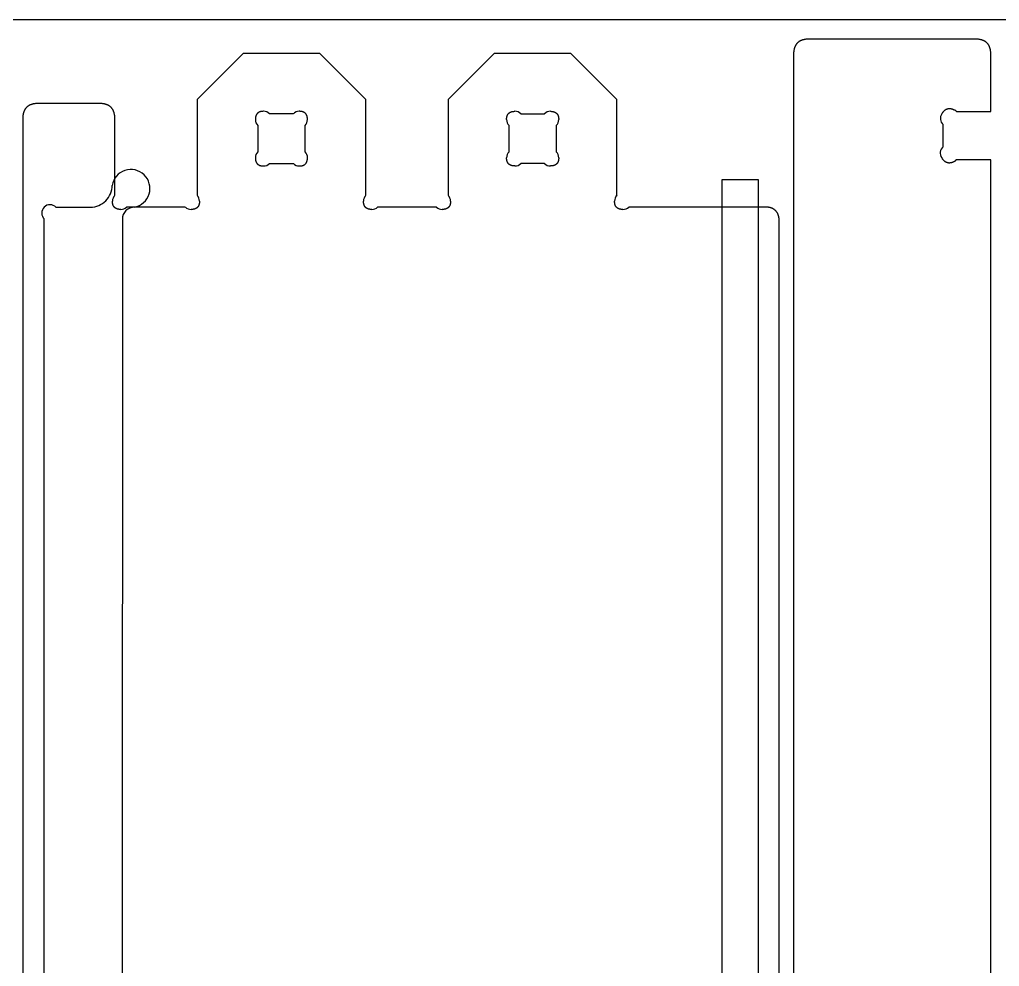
# Model space of a CAD drawing. Extents: x 0 to 2438, y 0 to 1220.
# Drawn here: x 1705.5 to 2110.8, y 828.1 to 1220 of the extents above; entities that cross this region are included whole.
import ezdxf

# ---------------------------------------------------------------- set-up
doc = ezdxf.new("R2010")
doc.units = 0
doc.header["$MEASUREMENT"] = 0
doc.layers.add('PROFILE_-_OUTSIDE', color=18, linetype='CONTINUOUS')

msp = doc.modelspace()

# ---------------------------------------------------------------- linework, layer by layer
at = {"layer": 'PROFILE_-_OUTSIDE', "color": 1}
msp.add_line((0, 1220), (2438, 1220), dxfattribs=at)
at = {"layer": 'PROFILE_-_OUTSIDE', "color": 18}
for p, q in [((2100.88, 1211.91), (2031.98, 1211.9)), ((1797.95, 1205.91), (1778.9, 1186.86)), ((1829.7, 1205.91), (1797.95, 1205.91)), ((1848.75, 1186.86), (1829.7, 1205.91)), ((1901.8, 1205.91), (1882.75, 1186.86)), ((1933.55, 1205.91), (1901.8, 1205.91)), ((1952.6, 1186.86), (1933.55, 1205.91)), ((2025.63, 1205.55), (2025.63, 368.03)), ((2107.23, 1181.91), (2107.23, 1205.56)), ((1738.55, 1185.27), (1713.15, 1185.27)), ((1778.9, 1186.86), (1778.9, 1147.26)), ((1848.75, 1147.26), (1848.75, 1186.86)), ((1882.75, 1186.86), (1882.75, 1147.26)), ((1952.6, 1147.26), (1952.6, 1186.86)), ((2093.01, 1181.91), (2107.23, 1181.91)), ((1706.8, 1178.92), (1706.8, 394.87)), ((1744.9, 1147.26), (1744.9, 1178.92)), ((2087.49, 1167.35), (2087.49, 1176.53)), ((2107.21, 1161.91), (2092.94, 1161.91)), ((2107.24, 411.88), (2107.21, 1161.91)), ((1774.05, 1142.41), (1749.75, 1142.41)), ((1877.9, 1142.41), (1853.6, 1142.41)), ((2013.7, 1142.41), (1957.45, 1142.41)), ((2019.7, 437.38), (2019.7, 1136.41))]:
    msp.add_line(p, q, dxfattribs=at)
at = {"layer": 'PROFILE_-_OUTSIDE', "color": 30}
for p, q in [((1818.72, 1181.03), (1808.87, 1181.03)), ((1912.78, 1181.03), (1922.64, 1181.03)), ((1804.02, 1176.18), (1804.02, 1165.26)), ((1823.58, 1165.26), (1823.57, 1176.18)), ((1907.93, 1165.26), (1907.93, 1176.18)), ((1927.49, 1176.18), (1927.49, 1165.26)), ((1808.87, 1160.41), (1818.73, 1160.41)), ((1922.64, 1160.41), (1912.78, 1160.41))]:
    msp.add_line(p, q, dxfattribs=at)
at = {"layer": 'PROFILE_-_OUTSIDE', "color": 5}
for p, q in [((1743.74, 1150.48), (1743.78, 1151.36)), ((1996.16, 1153.76), (2011, 1153.76)), ((1996.16, 425.59), (1996.16, 1153.76)), ((2011, 1153.76), (2011, 425.59)), ((1742.27, 1146.36), (1742.72, 1147.12)), ((1742.72, 1147.12), (1743.1, 1147.92)), ((1743.1, 1147.92), (1743.39, 1148.75)), ((1743.39, 1148.75), (1743.61, 1149.6)), ((1743.61, 1149.6), (1743.74, 1150.48)), ((1737.4, 1142.75), (1738.23, 1143.05)), ((1738.23, 1143.05), (1739.03, 1143.43)), ((1739.03, 1143.43), (1739.79, 1143.88)), ((1739.79, 1143.88), (1740.5, 1144.41)), ((1740.5, 1144.41), (1741.15, 1145)), ((1741.15, 1145), (1741.74, 1145.65)), ((1741.74, 1145.65), (1742.27, 1146.36)), ((1720.54, 1142.33), (1734.73, 1142.36)), ((1734.73, 1142.36), (1735.67, 1142.4)), ((1735.67, 1142.4), (1736.55, 1142.53)), ((1736.55, 1142.53), (1737.4, 1142.75)), ((1748.38, 1139.29), (1748.1, 1138.35)), ((1748.85, 1140.15), (1748.38, 1139.29)), ((1749.47, 1140.91), (1748.85, 1140.15)), ((1750.23, 1141.53), (1749.47, 1140.91)), ((1751.09, 1141.99), (1750.23, 1141.53)), ((1752.03, 1142.28), (1751.09, 1141.99)), ((1753, 1142.37), (1752.03, 1142.28)), ((1748, 1137.37), (1747.95, 786.84)), ((1748.1, 1138.35), (1748, 1137.37))]:
    msp.add_line(p, q, dxfattribs=at)
at = {"layer": 'PROFILE_-_OUTSIDE', "color": 18}
for points in [[(2031.98, 1211.9), (2031.59, 1211.9), (2031.21, 1211.88), (2031.03, 1211.87), (2030.85, 1211.85), (2030.67, 1211.83), (2030.49, 1211.8), (2030.32, 1211.78), (2030.15, 1211.75), (2029.99, 1211.72), (2029.82, 1211.68), (2029.66, 1211.64), (2029.51, 1211.6), (2029.35, 1211.55), (2029.2, 1211.51), (2029.06, 1211.46), (2028.91, 1211.4), (2028.77, 1211.34), (2028.63, 1211.28), (2028.5, 1211.22), (2028.37, 1211.15), (2028.24, 1211.08), (2028.11, 1211.01), (2027.99, 1210.93), (2027.87, 1210.86), (2027.75, 1210.77), (2027.64, 1210.69), (2027.53, 1210.6), (2027.42, 1210.51), (2027.32, 1210.41), (2027.22, 1210.32), (2027.12, 1210.21), (2027.03, 1210.11), (2026.93, 1210), (2026.85, 1209.89), (2026.76, 1209.78), (2026.68, 1209.66), (2026.6, 1209.54), (2026.52, 1209.42), (2026.45, 1209.3), (2026.38, 1209.17), (2026.31, 1209.04), (2026.25, 1208.9), (2026.19, 1208.76), (2026.13, 1208.62), (2026.08, 1208.48), (2026.03, 1208.33), (2025.98, 1208.18), (2025.93, 1208.03), (2025.89, 1207.87), (2025.85, 1207.71), (2025.82, 1207.55), (2025.79, 1207.38), (2025.76, 1207.21), (2025.73, 1207.04), (2025.71, 1206.87), (2025.69, 1206.69), (2025.67, 1206.51), (2025.66, 1206.32), (2025.64, 1205.94), (2025.63, 1205.55)], [(2107.23, 1205.56), (2107.22, 1205.95), (2107.21, 1206.33), (2107.19, 1206.51), (2107.17, 1206.69), (2107.15, 1206.87), (2107.13, 1207.05), (2107.1, 1207.22), (2107.08, 1207.39), (2107.04, 1207.55), (2107.01, 1207.71), (2106.97, 1207.87), (2106.93, 1208.03), (2106.88, 1208.18), (2106.83, 1208.34), (2106.78, 1208.48), (2106.73, 1208.63), (2106.67, 1208.77), (2106.61, 1208.91), (2106.55, 1209.04), (2106.48, 1209.17), (2106.41, 1209.3), (2106.34, 1209.43), (2106.26, 1209.55), (2106.18, 1209.67), (2106.1, 1209.78), (2106.01, 1209.9), (2105.93, 1210.01), (2105.84, 1210.11), (2105.74, 1210.22), (2105.64, 1210.32), (2105.54, 1210.42), (2105.44, 1210.51), (2105.33, 1210.6), (2105.22, 1210.69), (2105.11, 1210.78), (2104.99, 1210.86), (2104.87, 1210.94), (2104.75, 1211.01), (2104.62, 1211.09), (2104.5, 1211.16), (2104.36, 1211.22), (2104.23, 1211.29), (2104.09, 1211.35), (2103.95, 1211.4), (2103.81, 1211.46), (2103.66, 1211.51), (2103.51, 1211.56), (2103.35, 1211.6), (2103.2, 1211.64), (2103.04, 1211.68), (2102.88, 1211.72), (2102.71, 1211.75), (2102.54, 1211.78), (2102.37, 1211.81), (2102.19, 1211.83), (2102.02, 1211.85), (2101.83, 1211.87), (2101.65, 1211.88), (2101.27, 1211.9), (2100.88, 1211.91)], [(1713.15, 1185.27), (1712.76, 1185.26), (1712.38, 1185.24), (1712.2, 1185.23), (1712.02, 1185.21), (1711.84, 1185.19), (1711.66, 1185.17), (1711.49, 1185.14), (1711.32, 1185.11), (1711.16, 1185.08), (1710.99, 1185.04), (1710.84, 1185), (1710.68, 1184.96), (1710.53, 1184.92), (1710.37, 1184.87), (1710.23, 1184.82), (1710.08, 1184.76), (1709.94, 1184.71), (1709.8, 1184.65), (1709.67, 1184.58), (1709.54, 1184.52), (1709.41, 1184.45), (1709.28, 1184.37), (1709.16, 1184.3), (1709.04, 1184.22), (1708.93, 1184.14), (1708.81, 1184.05), (1708.7, 1183.96), (1708.59, 1183.87), (1708.49, 1183.78), (1708.39, 1183.68), (1708.29, 1183.58), (1708.2, 1183.47), (1708.11, 1183.37), (1708.02, 1183.26), (1707.93, 1183.14), (1707.85, 1183.03), (1707.77, 1182.91), (1707.7, 1182.79), (1707.62, 1182.66), (1707.55, 1182.53), (1707.49, 1182.4), (1707.42, 1182.27), (1707.36, 1182.13), (1707.31, 1181.99), (1707.25, 1181.84), (1707.2, 1181.69), (1707.15, 1181.54), (1707.11, 1181.39), (1707.06, 1181.23), (1707.03, 1181.07), (1706.99, 1180.91), (1706.96, 1180.75), (1706.93, 1180.58), (1706.9, 1180.41), (1706.88, 1180.23), (1706.86, 1180.05), (1706.84, 1179.87), (1706.83, 1179.69), (1706.81, 1179.31), (1706.8, 1178.92)], [(1744.9, 1178.92), (1744.9, 1179.31), (1744.88, 1179.69), (1744.86, 1179.87), (1744.85, 1180.05), (1744.83, 1180.23), (1744.8, 1180.41), (1744.78, 1180.58), (1744.75, 1180.75), (1744.72, 1180.91), (1744.68, 1181.07), (1744.64, 1181.23), (1744.6, 1181.39), (1744.55, 1181.54), (1744.51, 1181.69), (1744.45, 1181.84), (1744.4, 1181.99), (1744.34, 1182.13), (1744.28, 1182.27), (1744.22, 1182.4), (1744.15, 1182.53), (1744.08, 1182.66), (1744.01, 1182.79), (1743.93, 1182.91), (1743.85, 1183.03), (1743.77, 1183.14), (1743.69, 1183.26), (1743.6, 1183.37), (1743.51, 1183.47), (1743.41, 1183.58), (1743.32, 1183.68), (1743.21, 1183.78), (1743.11, 1183.87), (1743, 1183.96), (1742.89, 1184.05), (1742.78, 1184.14), (1742.66, 1184.22), (1742.54, 1184.3), (1742.42, 1184.37), (1742.3, 1184.45), (1742.17, 1184.52), (1742.04, 1184.58), (1741.9, 1184.65), (1741.76, 1184.71), (1741.62, 1184.76), (1741.48, 1184.82), (1741.33, 1184.87), (1741.18, 1184.92), (1741.03, 1184.96), (1740.87, 1185), (1740.71, 1185.04), (1740.55, 1185.08), (1740.38, 1185.11), (1740.21, 1185.14), (1740.04, 1185.17), (1739.87, 1185.19), (1739.69, 1185.21), (1739.51, 1185.23), (1739.32, 1185.24), (1738.94, 1185.26), (1738.55, 1185.27)], [(2087, 1181.03), (2087.13, 1181.24), (2087.26, 1181.44), (2087.32, 1181.53), (2087.39, 1181.62), (2087.45, 1181.71), (2087.52, 1181.8), (2087.59, 1181.88), (2087.65, 1181.96), (2087.72, 1182.04), (2087.79, 1182.12), (2087.86, 1182.19), (2087.93, 1182.26), (2088.01, 1182.33), (2088.08, 1182.4), (2088.15, 1182.46), (2088.22, 1182.52), (2088.3, 1182.58), (2088.37, 1182.63), (2088.45, 1182.69), (2088.53, 1182.74), (2088.6, 1182.78), (2088.68, 1182.83), (2088.76, 1182.87), (2088.84, 1182.91), (2088.92, 1182.95), (2089, 1182.98), (2089.08, 1183.01), (2089.16, 1183.04), (2089.25, 1183.07), (2089.33, 1183.09), (2089.41, 1183.11), (2089.5, 1183.13), (2089.58, 1183.15), (2089.67, 1183.16), (2089.76, 1183.17), (2089.85, 1183.18), (2089.93, 1183.18), (2090.02, 1183.19), (2090.11, 1183.19), (2090.2, 1183.19), (2090.29, 1183.18), (2090.39, 1183.17), (2090.48, 1183.16), (2090.57, 1183.15), (2090.67, 1183.13), (2090.76, 1183.12), (2090.86, 1183.09), (2090.95, 1183.07), (2091.05, 1183.05), (2091.15, 1183.02), (2091.25, 1182.99), (2091.34, 1182.95), (2091.44, 1182.91), (2091.54, 1182.88), (2091.65, 1182.83), (2091.75, 1182.79), (2091.85, 1182.74), (2091.95, 1182.69), (2092.16, 1182.59), (2092.37, 1182.47)], [(2092.31, 1161.35), (2092.1, 1161.23), (2091.89, 1161.13), (2091.78, 1161.08), (2091.68, 1161.03), (2091.58, 1160.99), (2091.48, 1160.94), (2091.38, 1160.9), (2091.28, 1160.87), (2091.18, 1160.83), (2091.08, 1160.8), (2090.98, 1160.77), (2090.89, 1160.75), (2090.79, 1160.72), (2090.7, 1160.7), (2090.6, 1160.69), (2090.51, 1160.67), (2090.41, 1160.66), (2090.32, 1160.65), (2090.23, 1160.64), (2090.14, 1160.63), (2090.05, 1160.63), (2089.96, 1160.63), (2089.87, 1160.63), (2089.78, 1160.64), (2089.69, 1160.65), (2089.6, 1160.66), (2089.52, 1160.67), (2089.43, 1160.69), (2089.35, 1160.71), (2089.26, 1160.73), (2089.18, 1160.75), (2089.1, 1160.78), (2089.02, 1160.81), (2088.93, 1160.84), (2088.85, 1160.87), (2088.77, 1160.91), (2088.69, 1160.95), (2088.62, 1160.99), (2088.54, 1161.04), (2088.46, 1161.08), (2088.38, 1161.13), (2088.31, 1161.19), (2088.23, 1161.24), (2088.16, 1161.3), (2088.08, 1161.36), (2088.01, 1161.42), (2087.94, 1161.49), (2087.87, 1161.56), (2087.8, 1161.63), (2087.73, 1161.7), (2087.66, 1161.78), (2087.59, 1161.86), (2087.52, 1161.94), (2087.45, 1162.02), (2087.39, 1162.11), (2087.32, 1162.2), (2087.26, 1162.29), (2087.19, 1162.38), (2087.06, 1162.58), (2086.94, 1162.79)], [(1747.33, 1141.4), (1747.12, 1141.41), (1746.91, 1141.42), (1746.81, 1141.42), (1746.71, 1141.43), (1746.62, 1141.44), (1746.52, 1141.46), (1746.43, 1141.47), (1746.34, 1141.49), (1746.25, 1141.51), (1746.16, 1141.52), (1746.08, 1141.55), (1745.99, 1141.57), (1745.91, 1141.59), (1745.83, 1141.62), (1745.75, 1141.65), (1745.67, 1141.68), (1745.59, 1141.71), (1745.52, 1141.74), (1745.45, 1141.77), (1745.38, 1141.81), (1745.31, 1141.85), (1745.24, 1141.89), (1745.17, 1141.93), (1745.11, 1141.97), (1745.04, 1142.01), (1744.98, 1142.06), (1744.92, 1142.11), (1744.87, 1142.16), (1744.81, 1142.21), (1744.76, 1142.26), (1744.7, 1142.32), (1744.65, 1142.37), (1744.6, 1142.43), (1744.55, 1142.49), (1744.51, 1142.55), (1744.46, 1142.61), (1744.42, 1142.68), (1744.38, 1142.74), (1744.34, 1142.81), (1744.3, 1142.88), (1744.27, 1142.95), (1744.23, 1143.02), (1744.2, 1143.1), (1744.17, 1143.18), (1744.14, 1143.25), (1744.11, 1143.33), (1744.09, 1143.41), (1744.06, 1143.5), (1744.04, 1143.58), (1744.02, 1143.67), (1744, 1143.76), (1743.98, 1143.85), (1743.97, 1143.94), (1743.95, 1144.03), (1743.94, 1144.12), (1743.93, 1144.22), (1743.92, 1144.32), (1743.91, 1144.42), (1743.9, 1144.62), (1743.9, 1144.83)], [(1779.91, 1144.83), (1779.9, 1144.62), (1779.89, 1144.42), (1779.89, 1144.32), (1779.88, 1144.22), (1779.87, 1144.12), (1779.85, 1144.03), (1779.84, 1143.94), (1779.82, 1143.85), (1779.81, 1143.76), (1779.79, 1143.67), (1779.77, 1143.58), (1779.74, 1143.5), (1779.72, 1143.41), (1779.69, 1143.33), (1779.67, 1143.25), (1779.64, 1143.18), (1779.6, 1143.1), (1779.57, 1143.02), (1779.54, 1142.95), (1779.5, 1142.88), (1779.46, 1142.81), (1779.42, 1142.74), (1779.38, 1142.68), (1779.34, 1142.61), (1779.3, 1142.55), (1779.25, 1142.49), (1779.2, 1142.43), (1779.15, 1142.37), (1779.1, 1142.32), (1779.05, 1142.26), (1779, 1142.21), (1778.94, 1142.16), (1778.88, 1142.11), (1778.82, 1142.06), (1778.76, 1142.01), (1778.7, 1141.97), (1778.63, 1141.93), (1778.57, 1141.89), (1778.5, 1141.85), (1778.43, 1141.81), (1778.36, 1141.77), (1778.29, 1141.74), (1778.21, 1141.71), (1778.14, 1141.68), (1778.06, 1141.65), (1777.98, 1141.62), (1777.9, 1141.59), (1777.81, 1141.57), (1777.73, 1141.55), (1777.64, 1141.52), (1777.56, 1141.51), (1777.47, 1141.49), (1777.37, 1141.47), (1777.28, 1141.46), (1777.19, 1141.44), (1777.09, 1141.43), (1776.99, 1141.42), (1776.89, 1141.42), (1776.69, 1141.41), (1776.48, 1141.4)], [(1851.18, 1141.4), (1850.97, 1141.41), (1850.76, 1141.42), (1850.66, 1141.42), (1850.56, 1141.43), (1850.47, 1141.45), (1850.37, 1141.46), (1850.28, 1141.47), (1850.19, 1141.49), (1850.1, 1141.51), (1850.01, 1141.52), (1849.93, 1141.55), (1849.84, 1141.57), (1849.76, 1141.59), (1849.68, 1141.62), (1849.6, 1141.65), (1849.52, 1141.68), (1849.44, 1141.71), (1849.37, 1141.74), (1849.3, 1141.77), (1849.23, 1141.81), (1849.16, 1141.85), (1849.09, 1141.89), (1849.02, 1141.93), (1848.96, 1141.97), (1848.89, 1142.01), (1848.83, 1142.06), (1848.77, 1142.11), (1848.72, 1142.16), (1848.66, 1142.21), (1848.61, 1142.26), (1848.55, 1142.32), (1848.5, 1142.37), (1848.45, 1142.43), (1848.4, 1142.49), (1848.36, 1142.55), (1848.31, 1142.61), (1848.27, 1142.68), (1848.23, 1142.74), (1848.19, 1142.81), (1848.15, 1142.88), (1848.12, 1142.95), (1848.08, 1143.02), (1848.05, 1143.1), (1848.02, 1143.18), (1847.99, 1143.25), (1847.96, 1143.33), (1847.94, 1143.41), (1847.91, 1143.5), (1847.89, 1143.58), (1847.87, 1143.67), (1847.85, 1143.76), (1847.83, 1143.85), (1847.82, 1143.94), (1847.8, 1144.03), (1847.79, 1144.12), (1847.78, 1144.22), (1847.77, 1144.32), (1847.76, 1144.42), (1847.75, 1144.62), (1847.75, 1144.83)], [(1883.76, 1144.83), (1883.75, 1144.62), (1883.74, 1144.42), (1883.74, 1144.32), (1883.73, 1144.22), (1883.72, 1144.12), (1883.7, 1144.03), (1883.69, 1143.94), (1883.67, 1143.85), (1883.66, 1143.76), (1883.64, 1143.67), (1883.62, 1143.58), (1883.59, 1143.5), (1883.57, 1143.41), (1883.54, 1143.33), (1883.52, 1143.25), (1883.49, 1143.18), (1883.46, 1143.1), (1883.42, 1143.02), (1883.39, 1142.95), (1883.35, 1142.88), (1883.31, 1142.81), (1883.28, 1142.74), (1883.23, 1142.68), (1883.19, 1142.61), (1883.15, 1142.55), (1883.1, 1142.49), (1883.05, 1142.43), (1883, 1142.37), (1882.95, 1142.32), (1882.9, 1142.26), (1882.85, 1142.21), (1882.79, 1142.16), (1882.73, 1142.11), (1882.67, 1142.06), (1882.61, 1142.01), (1882.55, 1141.97), (1882.48, 1141.93), (1882.42, 1141.89), (1882.35, 1141.85), (1882.28, 1141.81), (1882.21, 1141.77), (1882.14, 1141.74), (1882.06, 1141.71), (1881.99, 1141.68), (1881.91, 1141.65), (1881.83, 1141.62), (1881.75, 1141.59), (1881.66, 1141.57), (1881.58, 1141.55), (1881.49, 1141.52), (1881.41, 1141.51), (1881.32, 1141.49), (1881.22, 1141.47), (1881.13, 1141.46), (1881.04, 1141.45), (1880.94, 1141.43), (1880.84, 1141.42), (1880.74, 1141.42), (1880.54, 1141.41), (1880.33, 1141.4)], [(1955.03, 1141.4), (1954.82, 1141.41), (1954.61, 1141.42), (1954.51, 1141.42), (1954.41, 1141.43), (1954.32, 1141.45), (1954.22, 1141.46), (1954.13, 1141.47), (1954.04, 1141.49), (1953.95, 1141.51), (1953.86, 1141.52), (1953.78, 1141.55), (1953.69, 1141.57), (1953.61, 1141.59), (1953.53, 1141.62), (1953.45, 1141.65), (1953.37, 1141.68), (1953.29, 1141.71), (1953.22, 1141.74), (1953.15, 1141.77), (1953.08, 1141.81), (1953.01, 1141.85), (1952.94, 1141.89), (1952.87, 1141.93), (1952.81, 1141.97), (1952.74, 1142.01), (1952.68, 1142.06), (1952.62, 1142.11), (1952.57, 1142.16), (1952.51, 1142.21), (1952.46, 1142.26), (1952.4, 1142.32), (1952.35, 1142.37), (1952.3, 1142.43), (1952.25, 1142.49), (1952.21, 1142.55), (1952.16, 1142.61), (1952.12, 1142.68), (1952.08, 1142.74), (1952.04, 1142.81), (1952, 1142.88), (1951.97, 1142.95), (1951.93, 1143.02), (1951.9, 1143.1), (1951.87, 1143.18), (1951.84, 1143.25), (1951.81, 1143.33), (1951.79, 1143.41), (1951.76, 1143.5), (1951.74, 1143.58), (1951.72, 1143.67), (1951.7, 1143.76), (1951.68, 1143.85), (1951.67, 1143.94), (1951.65, 1144.03), (1951.64, 1144.12), (1951.63, 1144.22), (1951.62, 1144.32), (1951.61, 1144.42), (1951.6, 1144.62), (1951.6, 1144.83)], [(2019.7, 1136.41), (2019.7, 1136.78), (2019.68, 1137.13), (2019.67, 1137.31), (2019.65, 1137.48), (2019.63, 1137.65), (2019.61, 1137.81), (2019.58, 1137.98), (2019.56, 1138.14), (2019.53, 1138.29), (2019.49, 1138.45), (2019.46, 1138.6), (2019.42, 1138.75), (2019.37, 1138.89), (2019.33, 1139.03), (2019.28, 1139.17), (2019.23, 1139.31), (2019.17, 1139.44), (2019.12, 1139.57), (2019.06, 1139.7), (2018.99, 1139.82), (2018.93, 1139.95), (2018.86, 1140.06), (2018.79, 1140.18), (2018.71, 1140.29), (2018.63, 1140.4), (2018.55, 1140.51), (2018.47, 1140.61), (2018.38, 1140.71), (2018.3, 1140.81), (2018.2, 1140.91), (2018.11, 1141), (2018.01, 1141.09), (2017.91, 1141.18), (2017.8, 1141.26), (2017.7, 1141.34), (2017.59, 1141.42), (2017.47, 1141.49), (2017.36, 1141.56), (2017.24, 1141.63), (2017.12, 1141.7), (2016.99, 1141.76), (2016.87, 1141.82), (2016.74, 1141.88), (2016.6, 1141.93), (2016.47, 1141.98), (2016.33, 1142.03), (2016.19, 1142.08), (2016.04, 1142.12), (2015.89, 1142.16), (2015.74, 1142.2), (2015.59, 1142.23), (2015.43, 1142.26), (2015.27, 1142.29), (2015.11, 1142.31), (2014.94, 1142.34), (2014.78, 1142.36), (2014.6, 1142.37), (2014.43, 1142.38), (2014.07, 1142.4), (2013.7, 1142.41)]]:
    msp.add_lwpolyline(points, dxfattribs=at)
at = {"layer": 'PROFILE_-_OUTSIDE', "color": 30}
for points in [[(1806.44, 1182.03), (1806.23, 1182.03), (1806.03, 1182.02), (1805.93, 1182.01), (1805.83, 1182), (1805.73, 1181.99), (1805.64, 1181.98), (1805.54, 1181.96), (1805.45, 1181.95), (1805.36, 1181.93), (1805.28, 1181.91), (1805.19, 1181.89), (1805.1, 1181.86), (1805.02, 1181.84), (1804.94, 1181.81), (1804.86, 1181.79), (1804.78, 1181.76), (1804.71, 1181.73), (1804.63, 1181.69), (1804.56, 1181.66), (1804.49, 1181.62), (1804.42, 1181.59), (1804.35, 1181.55), (1804.29, 1181.51), (1804.22, 1181.46), (1804.16, 1181.42), (1804.1, 1181.37), (1804.04, 1181.32), (1803.98, 1181.28), (1803.92, 1181.22), (1803.87, 1181.17), (1803.82, 1181.12), (1803.77, 1181.06), (1803.72, 1181), (1803.67, 1180.94), (1803.62, 1180.88), (1803.58, 1180.82), (1803.54, 1180.76), (1803.49, 1180.69), (1803.45, 1180.62), (1803.42, 1180.55), (1803.38, 1180.48), (1803.35, 1180.41), (1803.31, 1180.33), (1803.28, 1180.26), (1803.25, 1180.18), (1803.23, 1180.1), (1803.2, 1180.02), (1803.18, 1179.94), (1803.15, 1179.85), (1803.13, 1179.76), (1803.11, 1179.68), (1803.1, 1179.59), (1803.08, 1179.5), (1803.07, 1179.4), (1803.05, 1179.31), (1803.04, 1179.21), (1803.03, 1179.11), (1803.03, 1179.01), (1803.02, 1178.81), (1803.01, 1178.6)], [(1824.58, 1178.6), (1824.58, 1178.81), (1824.57, 1179.02), (1824.56, 1179.12), (1824.55, 1179.21), (1824.54, 1179.31), (1824.53, 1179.41), (1824.51, 1179.5), (1824.5, 1179.59), (1824.48, 1179.68), (1824.46, 1179.77), (1824.44, 1179.85), (1824.41, 1179.94), (1824.39, 1180.02), (1824.36, 1180.1), (1824.34, 1180.18), (1824.31, 1180.26), (1824.28, 1180.34), (1824.24, 1180.41), (1824.21, 1180.48), (1824.17, 1180.55), (1824.14, 1180.62), (1824.1, 1180.69), (1824.06, 1180.76), (1824.01, 1180.82), (1823.97, 1180.88), (1823.92, 1180.95), (1823.87, 1181.01), (1823.83, 1181.06), (1823.77, 1181.12), (1823.72, 1181.17), (1823.67, 1181.23), (1823.61, 1181.28), (1823.55, 1181.33), (1823.49, 1181.37), (1823.43, 1181.42), (1823.37, 1181.46), (1823.31, 1181.51), (1823.24, 1181.55), (1823.17, 1181.59), (1823.1, 1181.63), (1823.03, 1181.66), (1822.96, 1181.7), (1822.88, 1181.73), (1822.81, 1181.76), (1822.73, 1181.79), (1822.65, 1181.82), (1822.57, 1181.84), (1822.49, 1181.87), (1822.4, 1181.89), (1822.31, 1181.91), (1822.23, 1181.93), (1822.14, 1181.95), (1822.05, 1181.96), (1821.95, 1181.98), (1821.86, 1181.99), (1821.76, 1182), (1821.66, 1182.01), (1821.56, 1182.02), (1821.36, 1182.03), (1821.15, 1182.03)], [(1906.93, 1178.6), (1906.93, 1178.81), (1906.94, 1179.02), (1906.95, 1179.12), (1906.96, 1179.21), (1906.97, 1179.31), (1906.98, 1179.41), (1906.99, 1179.5), (1907.01, 1179.59), (1907.03, 1179.68), (1907.05, 1179.77), (1907.07, 1179.85), (1907.09, 1179.94), (1907.12, 1180.02), (1907.14, 1180.1), (1907.17, 1180.18), (1907.2, 1180.26), (1907.23, 1180.34), (1907.26, 1180.41), (1907.3, 1180.48), (1907.33, 1180.55), (1907.37, 1180.62), (1907.41, 1180.69), (1907.45, 1180.76), (1907.49, 1180.82), (1907.54, 1180.88), (1907.58, 1180.95), (1907.63, 1181.01), (1907.68, 1181.06), (1907.73, 1181.12), (1907.78, 1181.17), (1907.84, 1181.23), (1907.89, 1181.28), (1907.95, 1181.33), (1908.01, 1181.37), (1908.07, 1181.42), (1908.14, 1181.46), (1908.2, 1181.51), (1908.27, 1181.55), (1908.33, 1181.59), (1908.4, 1181.63), (1908.48, 1181.66), (1908.55, 1181.7), (1908.62, 1181.73), (1908.7, 1181.76), (1908.78, 1181.79), (1908.86, 1181.82), (1908.94, 1181.84), (1909.02, 1181.87), (1909.1, 1181.89), (1909.19, 1181.91), (1909.28, 1181.93), (1909.37, 1181.95), (1909.46, 1181.96), (1909.55, 1181.98), (1909.65, 1181.99), (1909.74, 1182), (1909.84, 1182.01), (1909.94, 1182.02), (1910.15, 1182.03), (1910.36, 1182.03)], [(1925.06, 1182.03), (1925.28, 1182.03), (1925.48, 1182.02), (1925.58, 1182.01), (1925.68, 1182), (1925.77, 1181.99), (1925.87, 1181.98), (1925.96, 1181.96), (1926.05, 1181.95), (1926.14, 1181.93), (1926.23, 1181.91), (1926.32, 1181.89), (1926.4, 1181.86), (1926.48, 1181.84), (1926.57, 1181.81), (1926.64, 1181.79), (1926.72, 1181.76), (1926.8, 1181.73), (1926.87, 1181.69), (1926.95, 1181.66), (1927.02, 1181.62), (1927.09, 1181.59), (1927.15, 1181.55), (1927.22, 1181.51), (1927.29, 1181.46), (1927.35, 1181.42), (1927.41, 1181.37), (1927.47, 1181.32), (1927.53, 1181.28), (1927.58, 1181.22), (1927.64, 1181.17), (1927.69, 1181.12), (1927.74, 1181.06), (1927.79, 1181), (1927.84, 1180.94), (1927.88, 1180.88), (1927.93, 1180.82), (1927.97, 1180.76), (1928.01, 1180.69), (1928.05, 1180.62), (1928.09, 1180.55), (1928.12, 1180.48), (1928.16, 1180.41), (1928.19, 1180.33), (1928.22, 1180.26), (1928.25, 1180.18), (1928.28, 1180.1), (1928.31, 1180.02), (1928.33, 1179.94), (1928.35, 1179.85), (1928.37, 1179.76), (1928.39, 1179.68), (1928.41, 1179.59), (1928.43, 1179.5), (1928.44, 1179.4), (1928.45, 1179.31), (1928.46, 1179.21), (1928.47, 1179.11), (1928.48, 1179.01), (1928.49, 1178.81), (1928.49, 1178.6)], [(1803.01, 1162.83), (1803.02, 1162.62), (1803.03, 1162.42), (1803.03, 1162.32), (1803.04, 1162.22), (1803.05, 1162.12), (1803.07, 1162.03), (1803.08, 1161.94), (1803.1, 1161.84), (1803.11, 1161.75), (1803.13, 1161.67), (1803.16, 1161.58), (1803.18, 1161.5), (1803.2, 1161.41), (1803.23, 1161.33), (1803.26, 1161.25), (1803.28, 1161.17), (1803.32, 1161.1), (1803.35, 1161.02), (1803.38, 1160.95), (1803.42, 1160.88), (1803.46, 1160.81), (1803.5, 1160.74), (1803.54, 1160.68), (1803.58, 1160.61), (1803.62, 1160.55), (1803.67, 1160.49), (1803.72, 1160.43), (1803.77, 1160.37), (1803.82, 1160.31), (1803.87, 1160.26), (1803.93, 1160.21), (1803.98, 1160.16), (1804.04, 1160.11), (1804.1, 1160.06), (1804.16, 1160.01), (1804.22, 1159.97), (1804.29, 1159.93), (1804.35, 1159.89), (1804.42, 1159.85), (1804.49, 1159.81), (1804.56, 1159.77), (1804.63, 1159.74), (1804.71, 1159.71), (1804.79, 1159.67), (1804.86, 1159.65), (1804.94, 1159.62), (1805.02, 1159.59), (1805.11, 1159.57), (1805.19, 1159.54), (1805.28, 1159.52), (1805.37, 1159.5), (1805.46, 1159.49), (1805.55, 1159.47), (1805.64, 1159.46), (1805.73, 1159.44), (1805.83, 1159.43), (1805.93, 1159.42), (1806.03, 1159.42), (1806.23, 1159.41), (1806.44, 1159.4)], [(1821.15, 1159.4), (1821.36, 1159.41), (1821.57, 1159.42), (1821.67, 1159.43), (1821.76, 1159.43), (1821.86, 1159.45), (1821.96, 1159.46), (1822.05, 1159.47), (1822.14, 1159.49), (1822.23, 1159.51), (1822.32, 1159.53), (1822.4, 1159.55), (1822.49, 1159.57), (1822.57, 1159.59), (1822.65, 1159.62), (1822.73, 1159.65), (1822.81, 1159.68), (1822.89, 1159.71), (1822.96, 1159.74), (1823.03, 1159.77), (1823.1, 1159.81), (1823.17, 1159.85), (1823.24, 1159.89), (1823.31, 1159.93), (1823.37, 1159.97), (1823.43, 1160.02), (1823.5, 1160.06), (1823.56, 1160.11), (1823.61, 1160.16), (1823.67, 1160.21), (1823.72, 1160.26), (1823.78, 1160.32), (1823.83, 1160.37), (1823.88, 1160.43), (1823.92, 1160.49), (1823.97, 1160.55), (1824.01, 1160.61), (1824.06, 1160.68), (1824.1, 1160.74), (1824.14, 1160.81), (1824.18, 1160.88), (1824.21, 1160.95), (1824.25, 1161.03), (1824.28, 1161.1), (1824.31, 1161.18), (1824.34, 1161.25), (1824.37, 1161.33), (1824.39, 1161.41), (1824.42, 1161.5), (1824.44, 1161.58), (1824.46, 1161.67), (1824.48, 1161.76), (1824.5, 1161.85), (1824.51, 1161.94), (1824.53, 1162.03), (1824.54, 1162.12), (1824.55, 1162.22), (1824.56, 1162.32), (1824.57, 1162.42), (1824.58, 1162.62), (1824.58, 1162.83)], [(1910.35, 1159.4), (1910.14, 1159.41), (1909.94, 1159.42), (1909.84, 1159.43), (1909.74, 1159.43), (1909.64, 1159.45), (1909.55, 1159.46), (1909.46, 1159.47), (1909.37, 1159.49), (1909.28, 1159.51), (1909.19, 1159.53), (1909.1, 1159.55), (1909.02, 1159.57), (1908.94, 1159.59), (1908.85, 1159.62), (1908.77, 1159.65), (1908.7, 1159.68), (1908.62, 1159.71), (1908.55, 1159.74), (1908.47, 1159.77), (1908.4, 1159.81), (1908.33, 1159.85), (1908.26, 1159.89), (1908.2, 1159.93), (1908.13, 1159.97), (1908.07, 1160.02), (1908.01, 1160.06), (1907.95, 1160.11), (1907.89, 1160.16), (1907.84, 1160.21), (1907.78, 1160.26), (1907.73, 1160.32), (1907.68, 1160.37), (1907.63, 1160.43), (1907.58, 1160.49), (1907.54, 1160.55), (1907.49, 1160.61), (1907.45, 1160.68), (1907.41, 1160.74), (1907.37, 1160.81), (1907.33, 1160.88), (1907.29, 1160.95), (1907.26, 1161.03), (1907.23, 1161.1), (1907.2, 1161.18), (1907.17, 1161.25), (1907.14, 1161.33), (1907.11, 1161.41), (1907.09, 1161.5), (1907.07, 1161.58), (1907.05, 1161.67), (1907.03, 1161.76), (1907.01, 1161.85), (1906.99, 1161.94), (1906.98, 1162.03), (1906.97, 1162.12), (1906.96, 1162.22), (1906.95, 1162.32), (1906.94, 1162.42), (1906.93, 1162.62), (1906.93, 1162.83)], [(1928.49, 1162.83), (1928.49, 1162.62), (1928.48, 1162.42), (1928.47, 1162.32), (1928.46, 1162.22), (1928.45, 1162.12), (1928.44, 1162.03), (1928.42, 1161.94), (1928.41, 1161.84), (1928.39, 1161.75), (1928.37, 1161.67), (1928.35, 1161.58), (1928.33, 1161.5), (1928.3, 1161.41), (1928.28, 1161.33), (1928.25, 1161.25), (1928.22, 1161.17), (1928.19, 1161.1), (1928.16, 1161.02), (1928.12, 1160.95), (1928.09, 1160.88), (1928.05, 1160.81), (1928.01, 1160.74), (1927.97, 1160.68), (1927.93, 1160.61), (1927.88, 1160.55), (1927.84, 1160.49), (1927.79, 1160.43), (1927.74, 1160.37), (1927.69, 1160.31), (1927.63, 1160.26), (1927.58, 1160.21), (1927.52, 1160.16), (1927.47, 1160.11), (1927.41, 1160.06), (1927.35, 1160.01), (1927.28, 1159.97), (1927.22, 1159.93), (1927.15, 1159.89), (1927.08, 1159.85), (1927.01, 1159.81), (1926.94, 1159.77), (1926.87, 1159.74), (1926.8, 1159.71), (1926.72, 1159.67), (1926.64, 1159.65), (1926.56, 1159.62), (1926.48, 1159.59), (1926.4, 1159.57), (1926.31, 1159.54), (1926.23, 1159.52), (1926.14, 1159.5), (1926.05, 1159.49), (1925.96, 1159.47), (1925.87, 1159.46), (1925.77, 1159.44), (1925.68, 1159.43), (1925.58, 1159.42), (1925.48, 1159.42), (1925.27, 1159.41), (1925.06, 1159.4)]]:
    msp.add_lwpolyline(points, dxfattribs=at)
at = {"layer": 'PROFILE_-_OUTSIDE', "color": 5}
msp.add_lwpolyline([(1715.69, 436.2), (1715.62, 786.84), (1715.69, 1137.48)], dxfattribs=at)
at = {"layer": 'PROFILE_-_OUTSIDE', "color": 30}
for centre, radius, start, end in [((1806.49, 1178.73), 3.3, 44.109, 90.9081), ((1821.1, 1178.73), 3.3, 89.0987, 135.905), ((1910.41, 1178.73), 3.3, 44.0955, 90.9011), ((1925.01, 1178.73), 3.3, 89.0919, 135.891), ((1806.32, 1178.55), 3.31, 179.1168, 225.8997), ((1821.27, 1178.55), 3.3, 314.1137, 0.9039), ((1910.23, 1178.55), 3.3, 179.0959, 225.8871), ((1925.19, 1178.55), 3.31, 314.1003, 0.8832), ((1806.32, 1162.88), 3.3, 134.0976, 180.9007), ((1821.28, 1162.89), 3.3, 359.0973, 45.9171), ((1910.23, 1162.89), 3.3, 134.0821, 180.9029), ((1925.19, 1162.88), 3.3, 359.0994, 45.9016), ((1806.5, 1162.71), 3.3, 269.0947, 315.9146), ((1821.1, 1162.71), 3.31, 224.1188, 270.8981), ((1910.41, 1162.71), 3.31, 269.1021, 315.8808), ((1925.01, 1162.71), 3.3, 224.0849, 270.9055)]:
    msp.add_arc(centre, radius, start, end, dxfattribs=at)
at = {"layer": 'PROFILE_-_OUTSIDE', "color": 18}
for centre, radius, start, end in [((2089.76, 1179.05), 3.39, 144.2295, 228.0507), ((2091.54, 1180.88), 1.8, 35.182, 62.4297), ((2089.67, 1164.78), 3.37, 130.1646, 216.0986), ((2091.48, 1162.94), 1.8, 297.5683, 324.8229), ((1747.2, 1144.88), 3.3, 134.0987, 180.9008), ((1776.6, 1144.88), 3.3, 359.1007, 45.8869), ((1851.05, 1144.88), 3.3, 134.0825, 180.9027), ((1880.45, 1144.88), 3.3, 359.1081, 45.9066), ((1954.9, 1144.88), 3.3, 134.0987, 180.9007), ((1747.38, 1144.71), 3.3, 269.09, 315.9125), ((1776.43, 1144.71), 3.3, 224.0902, 270.9092), ((1851.23, 1144.71), 3.3, 269.0986, 315.9035), ((1880.28, 1144.71), 3.3, 224.088, 270.9111), ((1955.08, 1144.71), 3.3, 269.0904, 315.913)]:
    msp.add_arc(centre, radius, start, end, dxfattribs=at)
at = {"layer": 'PROFILE_-_OUTSIDE', "color": 5}
for centre, radius, start, end in [((1751.54, 1150.1), 7.86, 45.7224, 170.7575), ((1751.54, 1150.1), 7.86, 280.735, 45.7222), ((1717.97, 1140.05), 3.29, 87.5766, 182.4352), ((1718.13, 1139.95), 3.39, 44.7124, 90.298), ((1718.07, 1139.89), 3.39, 179.7139, 225.3034)]:
    msp.add_arc(centre, radius, start, end, dxfattribs=at)

doc.saveas('drawing.dxf')
